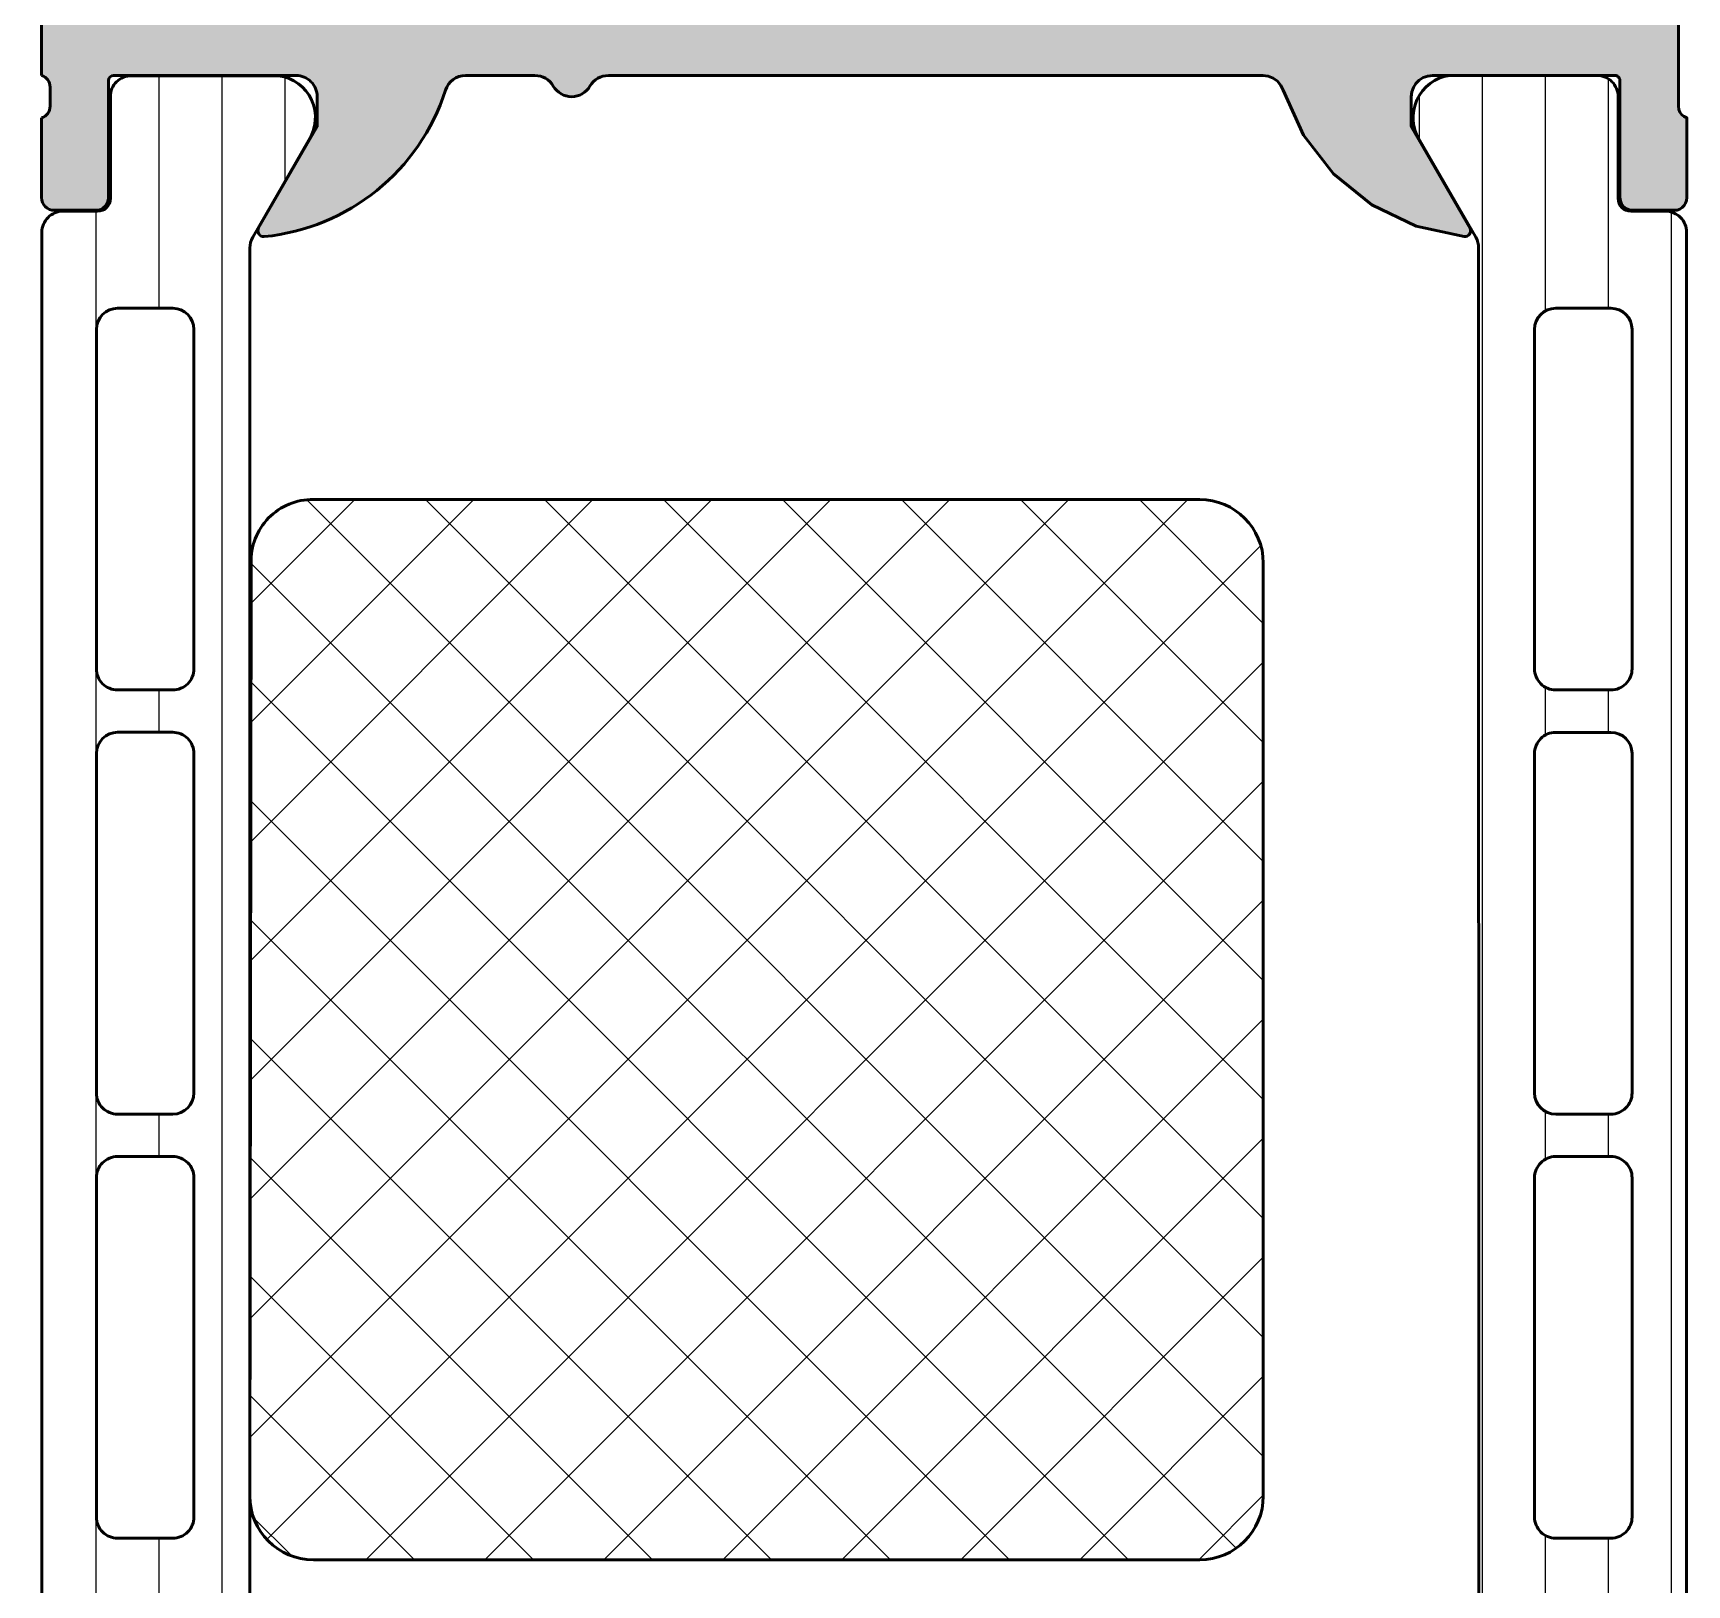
# Model space of a CAD drawing. Extents: x 0 to 69, y 0 to 100.
# Drawn here: x 0 to 39, y 26.9 to 63.49 of the extents above; entities that cross this region are included whole.
import ezdxf

# ---------------------------------------------------------------- set-up
doc = ezdxf.new("R2010")
doc.units = 0
for name, color, linetype, lineweight in [('0S-Alu contour', 7, 'Continuous', 50), ('0S-Alu hatch', 252, 'Continuous', 25), ('0S-Plastic contour', 254, 'Continuous', 50), ('0S-Plastic hatch', 253, 'Continuous', 25), ('0S-PT contour', 91, 'Continuous', 50), ('0S-PT hatch', 103, 'Continuous', 25)]:
    doc.layers.add(name, color=color, linetype=linetype, lineweight=lineweight)
pattern_1 = [(90, (0, 0), (-1.4859, 0), [])]

# ---------------------------------------------------------------- blocks, each defined once
blk = doc.blocks.new('430120__6A5ACF4F_3A1A_4404_AF6E_A0955A931F90_')
at = {"layer": '0S-Alu hatch'}
h = blk.add_hatch(color=256, dxfattribs=at)
edge = h.paths.add_edge_path()
edge.add_line((-0.0003802164005151, 99.98991842579602), (-0.000386907511654, 96.58991842578297))
edge.add_line((-0.000386907511654, 96.58991842578297), (1.099613092488255, 95.48991842578306))
edge.add_line((1.099613092488255, 95.48991842578306), (1.699613092488164, 95.48991842578306))
edge.add_line((1.699613092488164, 95.48991842578306), (1.699613092488164, 96.98991842578307))
edge.add_ellipse((2.699613092488283, 96.98991842578273), major_axis=(-1.000000000000119, 0), ratio=1, start_angle=269.9999999999808, end_angle=360, ccw=False)
edge.add_line((2.699613092488618, 97.98991842578283), (3.999613092488345, 97.98991842578283))
edge.add_ellipse((3.999613092488356, 96.98991842578285), major_axis=(-0.9999999999999857, 0), ratio=1, start_angle=180, end_angle=270.0000000000006, ccw=False)
edge.add_line((4.999613092488345, 96.98991842578283), (4.999613092488345, 90.98991842578285))
edge.add_ellipse((4.474613092488369, 90.48991842578283), major_axis=(-0.7249999999999829, 0), ratio=1, start_angle=136.3971810272952, end_angle=223.6028189727049, ccw=False)
edge.add_line((4.999613092488345, 89.98991842578282), (4.999613092488345, 82.98991842578317))
edge.add_ellipse((3.999613092488184, 82.98991842578299), major_axis=(-1.000000000000161, 0), ratio=1, start_angle=90.00000000000932, end_angle=180, ccw=False)
edge.add_line((3.999613092488345, 81.98991842578283), (2.699613092488164, 81.98991842578283))
edge.add_ellipse((2.699613092488154, 82.9899184257828), major_axis=(-0.9999999999999857, 0), ratio=1, start_angle=0, end_angle=90.00000000000051, ccw=False)
edge.add_line((1.699613092488164, 82.98991842578283), (1.699613092488164, 85.48991842578283))
edge.add_line((1.699613092488164, 85.48991842578283), (1.199613092488164, 85.48991842578283))
edge.add_arc((1.199613092488391, 84.48991842578307), 0.9999999999997726, 90.00000000001303, 180)
edge.add_line((0.1996130924886188, 84.48991842578283), (0.1996096279122525, 62.49029179644702))
edge.add_ellipse((0.1207649318092241, 62.22274321071141), major_axis=(-0.2789242403103473, 0), ratio=1, start_angle=178.8354106259141, end_angle=253.58012358051718, ccw=False)
edge.add_line((0.3996315563068151, 62.21707420956267), (0.3996315563068151, 61.7634802095626))
edge.add_ellipse((0.1207634606637308, 61.7578195500856), major_axis=(-0.2789255417370645, 0), ratio=1, start_angle=106.42459455535709, end_angle=181.1628700728737, ccw=False)
edge.add_line((0.1996305563068859, 61.49027620956275), (0.1996305563068859, 59.61026520955403))
edge.add_arc((0.4996305563067837, 59.61026520955408), 0.2999999999998977, 180, 270.0000000000108)
edge.add_line((0.4996305563068403, 59.31026520955419), (1.479604875349252, 59.31026520955419))
edge.add_arc((1.479604875349508, 59.61026520955411), 0.2999999999999261, 269.9999999999512, 360)
edge.add_line((1.779604875349434, 59.61026520955392), (1.779604875349662, 62.37026320955436))
edge.add_ellipse((1.899676067423591, 62.37023372008913), major_axis=(-0.1200711956952331, 0), ratio=1, start_angle=270.03397157005526, end_angle=359.9859281661568, ccw=False)
edge.add_line((1.899604875324769, 62.4903048946789), (6.199600038728533, 62.4903048946789))
edge.add_ellipse((6.199600038728587, 61.99030489467896), major_axis=(-0.4999999999999432, 0), ratio=1, start_angle=180, end_angle=270.0000000000062, ccw=False)
edge.add_line((6.699600038728533, 61.99030489467912), (6.699600038728533, 61.29030489467931))
edge.add_line((6.699600038728533, 61.29030489467931), (5.318104581106183, 58.89748457165154))
edge.add_arc((5.437719823376975, 58.82842467932745), 0.1381197846483871, 150.000000000045, 275.6225775507642)
edge.add_arc((4.961376797549643, 63.66691375655011), 5.000000000023643, 275.6225775508264, 342.251144380897)
edge.add_ellipse((10.19958718470503, 61.99026473546017), major_axis=(-0.4999999999785829, 0), ratio=1, start_angle=269.9999999999428, end_angle=342.2511443808156, ccw=False)
edge.add_line((10.19958718470553, 62.49026473543875), (11.83356178092123, 62.49026473543875))
edge.add_ellipse((11.83356178092119, 61.99026473543901), major_axis=(-0.4999999999997442, 0), ratio=1, start_angle=209.9999999999831, end_angle=269.99999999999613, ccw=False)
edge.add_arc((12.69958718470576, 62.49026473543882), 0.5000000000002734, 209.9999999999913, 330.0000000000087)
edge.add_ellipse((13.5656125884904, 61.99026473543865), major_axis=(-0.4999999999999928, 0), ratio=1, start_angle=269.9999999999866, end_angle=329.99999999998545, ccw=False)
edge.add_line((13.56561258849052, 62.49026473543864), (28.99963081952825, 62.49026473543807))
edge.add_line((28.99963081952825, 62.49026473543807), (29.12441204550038, 62.47443434125756))
edge.add_line((29.12441204550038, 62.47443434125756), (29.24128445647472, 62.42797203948606))
edge.add_line((29.24128445647472, 62.42797203948606), (29.3428658020826, 62.35381587887281))
edge.add_line((29.3428658020826, 62.35381587887281), (29.42272923872912, 62.25665756775168))
edge.add_line((29.42272923872912, 62.25665756775168), (29.4758219704168, 62.14264411339008))
edge.add_line((29.4758219704168, 62.14264411339008), (29.95523215008603, 61.0861517266664))
edge.add_line((29.95523215008603, 61.0861517266664), (30.66522468894055, 60.16858926102639))
edge.add_line((30.66522468894055, 60.16858926102639), (31.56757329663793, 59.43935865705459))
edge.add_line((31.56757329663793, 59.43935865705459), (32.61369515296479, 58.937721990434))
edge.add_line((32.61369515296479, 58.937721990434), (33.74726662685936, 58.69068758564089))
edge.add_line((33.74726662685936, 58.69068758564089), (33.78345173399117, 58.6918556631203))
edge.add_line((33.78345173399117, 58.6918556631203), (33.81810864699725, 58.70232584763147))
edge.add_line((33.81810864699725, 58.70232584763147), (33.84888769794708, 58.72138828204419))
edge.add_line((33.84888769794708, 58.72138828204419), (33.87370213002493, 58.74775057222456))
edge.add_line((33.87370213002493, 58.74775057222456), (33.89086957540582, 58.7796254087263))
edge.add_line((33.89086957540582, 58.7796254087263), (33.89922611634444, 58.81485174271865))
edge.add_line((33.89922611634444, 58.81485174271865), (33.89820519642814, 58.85104130068083))
edge.add_line((33.89820519642814, 58.85104130068083), (33.88787603194243, 58.88574050447591))
edge.add_line((33.88787603194243, 58.88574050447591), (32.49963140303549, 61.29026626131104))
edge.add_line((32.49963140303549, 61.29026626131104), (32.49963140303595, 61.99026320956289))
edge.add_line((32.49963140303595, 61.99026320956289), (32.51216347734322, 62.10152659553995))
edge.add_line((32.51216347734322, 62.10152659553995), (32.549141391653, 62.20721116299632))
edge.add_line((32.549141391653, 62.20721116299632), (32.60871066780197, 62.3020167286765))
edge.add_line((32.60871066780197, 62.3020167286765), (32.68788384898864, 62.38118870178465))
edge.add_line((32.68788384898864, 62.38118870178465), (32.7826903236151, 62.44075653130863))
edge.add_line((32.7826903236151, 62.44075653130863), (32.88837545529629, 62.47773283299415))
edge.add_line((32.88837545529629, 62.47773283299415), (32.99963903248392, 62.49026320955403))
edge.add_line((32.99963903248392, 62.49026320955403), (37.29965708538526, 62.49026320769718))
edge.add_line((37.29965708538526, 62.49026320769718), (37.33071335798701, 62.48617154745801))
edge.add_line((37.33071335798701, 62.48617154745801), (37.35965272082268, 62.47418209250503))
edge.add_line((37.35965272082268, 62.47418209250503), (37.38450338726085, 62.45511174565542))
edge.add_line((37.38450338726085, 62.45511174565542), (37.4035721544438, 62.43025986706396))
edge.add_line((37.4035721544438, 62.43025986706396), (37.41555976984642, 62.40131974217826))
edge.add_line((37.41555976984642, 62.40131974217826), (37.41964945599062, 62.37026320955369))
edge.add_line((37.41964945599062, 62.37026320955369), (37.41964945599062, 59.61026520955448))
edge.add_line((37.41964945599062, 59.61026520955448), (37.42987170810403, 59.5326194960241))
edge.add_line((37.42987170810403, 59.5326194960241), (37.45984183485604, 59.46026520955348))
edge.add_line((37.45984183485604, 59.46026520955348), (37.50751742163499, 59.39813317519798))
edge.add_line((37.50751742163499, 59.39813317519798), (37.56964945599071, 59.35045758841858))
edge.add_line((37.56964945599071, 59.35045758841858), (37.64200374246008, 59.3204874616676))
edge.add_line((37.64200374246008, 59.3204874616676), (37.71964945598944, 59.31026520955441))
edge.add_line((37.71964945598944, 59.31026520955441), (38.69962377503231, 59.31026520955396))
edge.add_line((38.69962377503231, 59.31026520955396), (38.76638005521869, 59.31778683589953))
edge.add_line((38.76638005521869, 59.31778683589953), (38.82978889676957, 59.33997454918375))
edge.add_line((38.82978889676957, 59.33997454918375), (38.88667071559081, 59.37571576481349))
edge.add_line((38.88667071559081, 59.37571576481349), (38.93417321977364, 59.42321826899655))
edge.add_line((38.93417321977364, 59.42321826899655), (38.96991443540452, 59.48010008781904))
edge.add_line((38.96991443540452, 59.48010008781904), (38.99210214868805, 59.54350892936787))
edge.add_line((38.99210214868805, 59.54350892936787), (38.9996237750334, 59.61026520955607))
edge.add_line((38.9996237750334, 59.61026520955607), (38.99962377503295, 61.49027620956309))
edge.add_line((38.99962377503295, 61.49027620956309), (38.93328330294395, 61.51967207454521))
edge.add_line((38.93328330294395, 61.51967207454521), (38.87676993368365, 61.56518486626208))
edge.add_line((38.87676993368365, 61.56518486626208), (38.83390827983595, 61.62373444990402))
edge.add_line((38.83390827983595, 61.62373444990402), (38.80759905715951, 61.69135840954067))
edge.add_line((38.80759905715951, 61.69135840954067), (38.79962277503324, 61.76348020956305))
edge.add_line((38.79962277503324, 61.76348020956305), (38.7996191959997, 84.48991842578295))
edge.add_arc((37.79961919599987, 84.48991842578299), 0.9999999999998294, 0, 89.99999999999675)
edge.add_line((37.79961919599993, 85.48991842578283), (37.29961919599992, 85.48991842578283))
edge.add_line((37.29961919599992, 85.48991842578283), (37.29961919599992, 82.9899184257826))
edge.add_ellipse((36.29961919600009, 82.98991842578255), major_axis=(-0.9999999999998365, 0), ratio=1, start_angle=90.00000000000358, end_angle=180, ccw=False)
edge.add_line((36.29961919600015, 81.9899184257827), (34.99961919599997, 81.98991842578283))
edge.add_ellipse((34.99961919599996, 82.9899184257828), major_axis=(-0.9999999999999857, 0), ratio=1, start_angle=0, end_angle=90.0000000000004, ccw=False)
edge.add_line((33.99961919599997, 82.98991842578283), (33.99961919599997, 89.98991842578282))
edge.add_ellipse((34.52461919599996, 90.48991842578283), major_axis=(-0.7249999999999939, 0), ratio=1, start_angle=-43.602818972704085, end_angle=43.602818972704085, ccw=False)
edge.add_line((33.99961919599997, 90.98991842578285), (33.99961919599997, 96.98991842578283))
edge.add_ellipse((34.99961919599996, 96.98991842578285), major_axis=(-0.9999999999999928, 0), ratio=1, start_angle=269.9999999999996, end_angle=360, ccw=False)
edge.add_line((34.99961919599997, 97.98991842578283), (36.29961919600015, 97.98991842578283))
edge.add_ellipse((36.29961919600016, 96.98991842578285), major_axis=(-0.9999999999999857, 0), ratio=1, start_angle=180, end_angle=270.0000000000004, ccw=False)
edge.add_line((37.29961919600015, 96.98991842578283), (37.29961919600015, 95.48991842578283))
edge.add_line((37.29961919600015, 95.48991842578283), (37.89961919600006, 95.48991842578283))
edge.add_line((37.89961919600006, 95.48991842578283), (38.99961919599997, 96.58991842578274))
edge.add_line((38.99961919599997, 96.58991842578274), (38.99961919599997, 99.98991842579602))
edge.add_line((38.99961919599997, 99.98991842579602), (-0.0003802164005151, 99.98991842579602))
edge = h.paths.add_edge_path()
edge.add_ellipse((7.199608514851732, 97.4899214775409), major_axis=(-0.5000000000000142, 0), ratio=1, start_angle=270.00000000000165, end_angle=360, ccw=False)
edge.add_line((7.199608514851718, 97.9899214775409), (31.7996237736366, 97.9899214775409))
edge.add_ellipse((31.79962377363652, 97.48992147754083), major_axis=(-0.5000000000000782, 0), ratio=1, start_angle=180, end_angle=269.999999999991, ccw=False)
edge.add_line((32.2996237736366, 97.48992147754069), (32.29962377363388, 81.78991384814636))
edge.add_arc((33.79962377363382, 81.78991384814606), 1.499999999999943, 180, 270.0000000000019)
edge.add_line((33.79962377363387, 80.28991384814611), (36.49962376991522, 80.28991384812815))
edge.add_ellipse((36.49962376991516, 79.7899138481281), major_axis=(-0.500000000000064, 0), ratio=1, start_angle=180, end_angle=269.99999999999267, ccw=False)
edge.add_line((36.99962376991522, 79.78991384821842), (36.9996237736405, 64.99026473579164))
edge.add_ellipse((36.4996273302848, 64.99026473570117), major_axis=(-0.4999964433557042, 0), ratio=1, start_angle=89.99796146253982, end_angle=180, ccw=False)
edge.add_line((36.49960954081604, 64.49026829266194), (2.499591035101332, 64.49128212531917))
edge.add_ellipse((2.499608514963494, 64.99128212501381), major_axis=(-0.5000000000001812, 0), ratio=1, start_angle=0, end_angle=89.99799695534278, ccw=False)
edge.add_line((1.999608514963313, 64.99128212510135), (1.999608518573094, 79.78991384823661))
edge.add_ellipse((2.499608518573065, 79.78991384814614), major_axis=(-0.4999999999999716, 0), ratio=1, start_angle=269.99999999999636, end_angle=360, ccw=False)
edge.add_line((2.499608518573097, 80.28991384814611), (5.199608514851718, 80.28991384814611))
edge.add_arc((5.199608514851718, 81.78991384814611), 1.5, 270, 360)
edge.add_line((6.699608514851718, 81.78991384814611), (6.699608514851718, 97.48992147754092))
at = {"layer": '0S-Alu contour', "color": 7}
for points in [[(-0.0003802164005151, 99.98991842579602), (-0.000386907511654, 96.58991842578297), (1.099613092488255, 95.48991842578306), (1.699613092488164, 95.48991842578306), (1.699613092488164, 96.98991842578307)], [(37.29961919600015, 96.98991842578283), (37.29961919600015, 95.48991842578283), (37.89961919600006, 95.48991842578283), (38.99961919599997, 96.58991842578274), (38.99961919599997, 99.98991842579602), (-0.0003802164005151, 99.98991842579602)], [(2.699613092488618, 97.98991842578283), (3.999613092488345, 97.98991842578283)], [(7.199608514851718, 97.9899214775409), (31.7996237736366, 97.9899214775409)], [(34.99961919599997, 97.98991842578283), (36.29961919600015, 97.98991842578283)], [(6.699608514851718, 81.78991384814611), (6.699608514851718, 97.48992147754092)], [(32.2996237736366, 97.48992147754069), (32.29962377363388, 81.78991384814636)], [(4.999613092488345, 96.98991842578283), (4.999613092488345, 90.98991842578285)], [(33.99961919599997, 90.98991842578285), (33.99961919599997, 96.98991842578283)], [(4.999613092488345, 89.98991842578282), (4.999613092488345, 82.98991842578317)], [(33.99961919599997, 82.98991842578283), (33.99961919599997, 89.98991842578282)], [(1.699613092488164, 82.98991842578283), (1.699613092488164, 85.48991842578283), (1.199613092488164, 85.48991842578283)], [(37.79961919599993, 85.48991842578283), (37.29961919599992, 85.48991842578283), (37.29961919599992, 82.9899184257826)], [(0.1996130924886188, 84.48991842578283), (0.1996096279122525, 62.49029179644702)], [(13.56561258849052, 62.49026473543864), (28.99963081952825, 62.49026473543807), (29.12441204550038, 62.47443434125756), (29.24128445647472, 62.42797203948606), (29.3428658020826, 62.35381587887281), (29.42272923872912, 62.25665756775168), (29.4758219704168, 62.14264411339008), (29.95523215008603, 61.0861517266664), (30.66522468894055, 60.16858926102639), (31.56757329663793, 59.43935865705459), (32.61369515296479, 58.937721990434), (33.74726662685936, 58.69068758564089), (33.78345173399117, 58.6918556631203), (33.81810864699725, 58.70232584763147), (33.84888769794708, 58.72138828204419), (33.87370213002493, 58.74775057222456), (33.89086957540582, 58.7796254087263), (33.89922611634444, 58.81485174271865), (33.89820519642814, 58.85104130068083), (33.88787603194243, 58.88574050447591), (32.49963140303549, 61.29026626131104), (32.49963140303595, 61.99026320956289), (32.51216347734322, 62.10152659553995), (32.549141391653, 62.20721116299632), (32.60871066780197, 62.3020167286765), (32.68788384898864, 62.38118870178465), (32.7826903236151, 62.44075653130863), (32.88837545529629, 62.47773283299415), (32.99963903248392, 62.49026320955403), (37.29965708538526, 62.49026320769718), (37.33071335798701, 62.48617154745801), (37.35965272082268, 62.47418209250503), (37.38450338726085, 62.45511174565542), (37.4035721544438, 62.43025986706396), (37.41555976984642, 62.40131974217826), (37.41964945599062, 62.37026320955369), (37.41964945599062, 59.61026520955448), (37.42987170810403, 59.5326194960241), (37.45984183485604, 59.46026520955348), (37.50751742163499, 59.39813317519798), (37.56964945599071, 59.35045758841858), (37.64200374246008, 59.3204874616676), (37.71964945598944, 59.31026520955441), (38.69962377503231, 59.31026520955396), (38.76638005521869, 59.31778683589953), (38.82978889676957, 59.33997454918375), (38.88667071559081, 59.37571576481349), (38.93417321977364, 59.42321826899655), (38.96991443540452, 59.48010008781904), (38.99210214868805, 59.54350892936787), (38.9996237750334, 59.61026520955607), (38.99962377503295, 61.49027620956309), (38.93328330294395, 61.51967207454521), (38.87676993368365, 61.56518486626208), (38.83390827983595, 61.62373444990402), (38.80759905715951, 61.69135840954067), (38.79962277503324, 61.76348020956305), (38.7996191959997, 84.48991842578295)], [(3.999613092488345, 81.98991842578283), (2.699613092488164, 81.98991842578283)], [(36.29961919600015, 81.9899184257827), (34.99961919599997, 81.98991842578283)], [(2.499608518573097, 80.28991384814611), (5.199608514851718, 80.28991384814611)], [(33.79962377363387, 80.28991384814611), (36.49962376991522, 80.28991384812815)], [(1.999608514963313, 64.99128212510135), (1.999608518573094, 79.78991384823661)], [(36.99962376991522, 79.78991384821842), (36.9996237736405, 64.99026473579164)], [(36.49960954081604, 64.49026829266194), (2.499591035101332, 64.49128212531917)], [(1.899604875324769, 62.4903048946789), (6.199600038728533, 62.4903048946789)], [(10.19958718470553, 62.49026473543875), (11.83356178092123, 62.49026473543875)], [(0.3996315563068151, 62.21707420956267), (0.3996315563068151, 61.7634802095626)], [(1.779604875349434, 59.61026520955392), (1.779604875349662, 62.37026320955436)], [(6.699600038728533, 61.99030489467912), (6.699600038728533, 61.29030489467931), (5.318104581106183, 58.89748457165154)], [(0.1996305563068859, 61.49027620956275), (0.1996305563068859, 59.61026520955403)], [(0.4996305563068403, 59.31026520955419), (1.479604875349252, 59.31026520955419)]]:
    blk.add_lwpolyline(points, dxfattribs=at)
at = {"layer": '0S-Alu contour', "color": 7, "extrusion": (0, 0, -1)}
for centre, radius, start, end in [((-2.699613092488283, 96.98991842578273), 1.000000000000119, 0, 90.00000000001923), ((-3.999613092488356, 96.98991842578285), 0.9999999999999857, 89.99999999999939, 180), ((-7.199608514851732, 97.4899214775409), 0.5000000000000142, 0, 89.99999999999837), ((-31.79962377363652, 97.48992147754083), 0.5000000000000782, 90.00000000000895, 180), ((-34.99961919599996, 96.98991842578285), 0.9999999999999928, 0, 90.0000000000004), ((-36.29961919600016, 96.98991842578285), 0.9999999999999857, 89.99999999999959, 180), ((-4.474613092488369, 90.48991842578283), 0.7249999999999829, 136.3971810272951, 223.6028189727049), ((-34.52461919599996, 90.48991842578283), 0.7249999999999939, 316.3971810272959, 43.6028189727041), ((-2.699613092488154, 82.9899184257828), 0.9999999999999857, 269.9999999999995, 0), ((-3.999613092488184, 82.98991842578299), 1.000000000000161, 180, 269.9999999999907), ((-34.99961919599996, 82.9899184257828), 0.9999999999999857, 269.9999999999996, 0), ((-36.29961919600009, 82.98991842578255), 0.9999999999998365, 180, 269.9999999999964), ((-2.499608518573065, 79.78991384814614), 0.4999999999999716, 0, 90.00000000000365), ((-36.49962376991516, 79.7899138481281), 0.500000000000064, 90.00000000000733, 180), ((-2.499608514963494, 64.99128212501381), 0.5000000000001812, 270.0020030446572, 0), ((-36.4996273302848, 64.99026473570117), 0.4999964433557042, 180, 270.0020385374602), ((-0.1207649318092241, 62.22274321071141), 0.2789242403103473, 106.4198764194828, 181.1645893740859), ((-1.899676067423591, 62.37023372008913), 0.1200711956952331, 0.0140718338431934, 89.96602842994473), ((-6.199600038728587, 61.99030489467896), 0.4999999999999432, 89.9999999999938, 180), ((-10.19958718470503, 61.99026473546017), 0.4999999999785829, 17.74885561918439, 90.00000000005718), ((-11.83356178092119, 61.99026473543901), 0.4999999999997442, 90.0000000000039, 150.0000000000169), ((-13.5656125884904, 61.99026473543865), 0.4999999999999928, 30.00000000001457, 90.00000000001342), ((-0.1207634606637308, 61.7578195500856), 0.2789255417370645, 178.8371299271263, 253.5754054446429)]:
    blk.add_arc(centre, radius, start, end, dxfattribs=at)
at = {"layer": '0S-Alu contour', "color": 7}
for centre, radius, start, end in [((1.199613092488391, 84.48991842578307), 0.9999999999997726, 90.00000000001303, 180), ((37.79961919599987, 84.48991842578299), 0.9999999999998294, 0, 89.99999999999675), ((5.199608514851718, 81.78991384814611), 1.5, 270, 0), ((33.79962377363382, 81.78991384814606), 1.499999999999943, 180, 270.0000000000019), ((4.961376797549643, 63.66691375655011), 5.000000000023643, 275.6225775508264, 342.251144380897), ((12.69958718470576, 62.49026473543882), 0.5000000000002734, 209.9999999999913, 330.0000000000087), ((0.4996305563067837, 59.61026520955408), 0.2999999999998977, 180, 270.0000000000108), ((1.479604875349508, 59.61026520955411), 0.2999999999999261, 269.9999999999512, 0), ((5.437719823376975, 58.82842467932745), 0.1381197846483871, 150.000000000045, 275.6225775507642)]:
    blk.add_arc(centre, radius, start, end, dxfattribs=at)
blk = doc.blocks.new('284163__4531438E_6E4B_417D_AE39_2A43026FD700___57F7EFBF_4CFB_40B4_B2FC_0DBEC8D63BB1_')
at = {"layer": '0S-Plastic hatch'}
h = blk.add_hatch(dxfattribs=at)
h.set_pattern_fill('ANSI31', color=256, scale=0.4680000000000001, angle=45, style=0)
h.set_pattern_definition(pattern_1)
edge = h.paths.add_edge_path()
edge.add_arc((0.7075306013844604, 26.21030189467891), 0.5, 180.0000269581648, 270)
edge.add_line((0.7075306013844603, 25.71030189467891), (1.517861934717728, 25.71030189467891))
edge.add_ellipse((1.517861934717725, 25.41030189467889), major_axis=(-0.3000000000000149, 0), ratio=1, start_angle=180, end_angle=269.99999999999943, ccw=False)
edge.add_line((1.81786193471774, 25.41030189467888), (1.817529984320714, 23.01030351174256))
edge.add_arc((2.317525961759299, 23.01030087211747), 0.4999959774455549, 179.9996975182267, 270.0003024811853)
edge.add_line((2.317528601384367, 22.51030489467889), (5.794070099483889, 22.5103048946789))
edge.add_arc((5.651759450492527, 23.50012296940175), 0.9999960709244822, 278.1816080519002, 392.7270160998408)
edge.add_line((6.493012099483878, 24.04075789467891), (5.174542384997239, 26.32441474142909))
edge.add_ellipse((5.607555101728022, 26.57441471572866), major_axis=(-0.5000000000003578, 0), ratio=1, start_angle=5.9898169411098934e-05, end_angle=29.999996599322287, ccw=False)
edge.add_line((5.107555101727938, 26.57441419296013), (5.112124444141926, 58.42619559639771))
edge.add_ellipse((5.612124444141946, 58.42619507362902), major_axis=(-0.5000000000002928, 0), ratio=1, start_angle=330.00000340065594, end_angle=359.9999401018306, ccw=False)
edge.add_line((5.179111727411313, 58.67619504792872), (6.497581441897891, 60.95985189467889))
edge.add_arc((5.666559194006608, 61.49975517119866), 0.9910063190954282, 326.9887934339474, 442.3408903046553)
edge.add_line((5.798639441897964, 62.48192029611607), (2.322097943798437, 62.48186958326562))
edge.add_arc((2.307985268505576, 61.9961534417437), 0.4859211229601602, 88.33571661605257, 180.6894656278489)
edge.add_line((1.822099326734755, 61.99030627761525), (1.822431277131783, 59.59030789467891))
edge.add_ellipse((1.522431277131795, 59.5903078946789), major_axis=(-0.299999999999988, 0), ratio=1, start_angle=90.00000000000102, end_angle=180, ccw=False)
edge.add_line((1.5224312771318, 59.29030789467891), (0.7075152730933568, 59.29030789467891))
edge.add_arc((0.7075152730933622, 58.79030789467892), 0.4999999999999929, 90.00000000000063, 180.0000269581648)
edge.add_line((0.2075152730934246, 58.79030765943815), (0.2075306013845158, 26.21030165943814))
edge = h.paths.add_edge_path()
edge.add_ellipse((3.293151885067735, 28.49717917475556), major_axis=(-0.4999963606566175, 0), ratio=1, start_angle=89.99958295741482, end_angle=180.0004170428646, ccw=False)
edge.add_line((3.293148245711108, 27.99718281411219), (1.99315413944322, 27.99718281411219))
edge.add_ellipse((1.993137566646399, 28.49718281592517), major_axis=(-0.500000002087636, 0), ratio=1, start_angle=0, end_angle=90.00189910261747, ccw=False)
edge.add_line((1.493137564558765, 28.49718281410704), (1.493137564558764, 36.49717976199471))
edge.add_ellipse((1.993137566716079, 36.49717976011725), major_axis=(-0.5000000021573149, 0), ratio=1, start_angle=269.9981009105036, end_angle=360, ccw=False)
edge.add_line((1.993154139398399, 36.99717976199991), (3.293148245711137, 36.99717976199992))
edge.add_ellipse((3.293151885067849, 36.49718340135667), major_axis=(-0.4999963606565038, 0), ratio=1, start_angle=179.9995829571355, end_angle=270.000417042595, ccw=False)
edge.add_line((3.793148245711108, 36.4971797619999), (3.793148245711107, 28.49718281411219))
edge = h.paths.add_edge_path()
edge.add_ellipse((3.2931482457215, 38.49717976199992), major_axis=(-0.5000000000000142, 0), ratio=1, start_angle=90.00000000119331, end_angle=180, ccw=False)
edge.add_line((3.293148245731913, 37.9971797619999), (1.993137564579569, 37.99717976199991))
edge.add_ellipse((1.993137564569163, 38.4971797619999), major_axis=(-0.4999999999999929, 0), ratio=1, start_angle=0, end_angle=90.0000000011924, ccw=False)
edge.add_line((1.49313756456917, 38.49717976199471), (1.493137564569167, 46.50088664682284))
edge.add_ellipse((1.993137564569167, 46.50088664682804), major_axis=(-0.5, 0), ratio=1, start_angle=270, end_angle=360, ccw=False)
edge.add_line((1.993137564569167, 47.00088664682804), (3.293148245721511, 47.00088664682804))
edge.add_ellipse((3.293148245721518, 46.50088664682805), major_axis=(-0.4999999999999929, 0), ratio=1, start_angle=180, end_angle=270.0000000000008, ccw=False)
edge.add_line((3.793148245721511, 46.50088664682285), (3.793148245721514, 38.49717976199471))
edge = h.paths.add_edge_path()
edge.add_ellipse((1.993137566656807, 48.50088664864102), major_axis=(-0.5000000020876408, 0), ratio=1, start_angle=0, end_angle=90.00189910261679, ccw=False)
edge.add_line((1.493137564569167, 48.5008866468229), (1.493137564569167, 56.50089885351006))
edge.add_ellipse((1.993122305780076, 56.50089885351526), major_axis=(-0.4999847412109091, 0), ratio=1, start_angle=270, end_angle=360, ccw=False)
edge.add_line((1.993122305780076, 57.00088359472617), (3.293132986932477, 57.00088359472618))
edge.add_ellipse((3.293132986932469, 56.50086833593714), major_axis=(-0.5000152587890412, 0), ratio=1, start_angle=180, end_angle=269.9999999999992, ccw=False)
edge.add_line((3.793148245721511, 56.50086833593193), (3.79314824572151, 48.50088664682803))
edge.add_ellipse((3.293151885078188, 48.50088300747136), major_axis=(-0.4999963606565677, 0), ratio=1, start_angle=89.9995829574089, end_angle=180.0004170428646, ccw=False)
edge.add_line((3.293148245721511, 48.00088664682804), (1.993154139453622, 48.00088664682804))
at = {"layer": '0S-Alu contour', "color": 7}
for points in [[(1.993122305780076, 57.00088359472617), (3.293132986932477, 57.00088359472618)], [(1.493137564569167, 48.5008866468229), (1.493137564569167, 56.50089885351006)], [(3.793148245721511, 56.50086833593193), (3.79314824572151, 48.50088664682803)], [(3.293148245721511, 48.00088664682804), (1.993154139453622, 48.00088664682804)], [(1.993137564569167, 47.00088664682804), (3.293148245721511, 47.00088664682804)], [(1.49313756456917, 38.49717976199471), (1.493137564569167, 46.50088664682284)], [(3.793148245721511, 46.50088664682285), (3.793148245721514, 38.49717976199471)], [(3.293148245731913, 37.9971797619999), (1.993137564579569, 37.99717976199991)], [(1.993154139398399, 36.99717976199991), (3.293148245711137, 36.99717976199992)], [(1.493137564558765, 28.49718281410704), (1.493137564558764, 36.49717976199471)], [(3.793148245711108, 36.4971797619999), (3.793148245711107, 28.49718281411219)], [(3.293148245711108, 27.99718281411219), (1.99315413944322, 27.99718281411219)]]:
    blk.add_lwpolyline(points, dxfattribs=at)
at = {"layer": '0S-Alu contour', "color": 7, "extrusion": (0, 0, -1)}
for centre, radius, start, end in [((-1.993122305780076, 56.50089885351526), 0.4999847412109091, 0, 90), ((-3.293132986932469, 56.50086833593714), 0.5000152587890412, 90.00000000000081, 180), ((-1.993137566656807, 48.50088664864102), 0.5000000020876408, 269.9981008973832, 0), ((-3.293151885078188, 48.50088300747136), 0.4999963606565677, 179.9995829571354, 270.0004170425911), ((-1.993137564569167, 46.50088664682804), 0.5, 0, 90), ((-3.293148245721518, 46.50088664682805), 0.4999999999999929, 89.9999999999992, 180), ((-1.993137564569163, 38.4971797619999), 0.4999999999999929, 269.9999999988076, 0), ((-3.2931482457215, 38.49717976199992), 0.5000000000000142, 180, 269.9999999988067), ((-1.993137566716079, 36.49717976011725), 0.5000000021573149, 0, 90.00189908949643), ((-3.293151885067849, 36.49718340135667), 0.4999963606565038, 89.99958295740495, 180.0004170428646), ((-1.993137566646399, 28.49718281592517), 0.500000002087636, 269.9981008973825, 0), ((-3.293151885067735, 28.49717917475556), 0.4999963606566175, 179.9995829571354, 270.0004170425853)]:
    blk.add_arc(centre, radius, start, end, dxfattribs=at)
at = {"layer": '0S-Plastic contour', "color": 7}
for points in [[(5.798639441897964, 62.48192029611607), (2.322097943798437, 62.48186958326562)], [(1.822099326734755, 61.99030627761525), (1.822431277131783, 59.59030789467891)], [(5.179111727411313, 58.67619504792872), (6.497581441897891, 60.95985189467889)], [(1.5224312771318, 59.29030789467891), (0.7075152730933568, 59.29030789467891)], [(0.2075152730934246, 58.79030765943815), (0.2075306013845158, 26.21030165943814)], [(5.107555101727938, 26.57441419296013), (5.112124444141926, 58.42619559639771)], [(6.493012099483878, 24.04075789467891), (5.174542384997239, 26.32441474142909)], [(0.7075306013844603, 25.71030189467891), (1.517861934717728, 25.71030189467891)], [(1.81786193471774, 25.41030189467888), (1.817529984320714, 23.01030351174256)], [(2.317528601384367, 22.51030489467889), (5.794070099483889, 22.5103048946789)]]:
    blk.add_lwpolyline(points, dxfattribs=at)
for centre, radius, start, end in [((2.307985268505576, 61.9961534417437), 0.4859211229601602, 88.33571661605257, 180.6894656278489), ((5.666559194006608, 61.49975517119866), 0.9910063190954282, 326.9887934339474, 82.34089030465535), ((0.7075152730933622, 58.79030789467892), 0.4999999999999929, 90.00000000000063, 180.0000269581648), ((0.7075306013844604, 26.21030189467891), 0.5, 180.0000269581648, 270), ((5.651759450492527, 23.50012296940175), 0.9999960709244822, 278.1816080519002, 32.72701609984075), ((2.317525961759299, 23.01030087211747), 0.4999959774455549, 179.9996975182267, 270.0003024811853)]:
    blk.add_arc(centre, radius, start, end, dxfattribs=at)
at = {"layer": '0S-Plastic contour', "color": 7, "extrusion": (0, 0, -1)}
for centre, radius, start, end in [((-1.522431277131795, 59.5903078946789), 0.299999999999988, 180, 269.999999999999), ((-5.612124444141946, 58.42619507362902), 0.5000000000002928, 5.98981694121e-05, 29.99999659934405), ((-5.607555101728022, 26.57441471572866), 0.5000000000003578, 330.0000034006777, 359.9999401018306), ((-1.517861934717725, 25.41030189467889), 0.3000000000000149, 90.0000000000006, 180)]:
    blk.add_arc(centre, radius, start, end, dxfattribs=at)
blk = doc.blocks.new('430710__FAF31C18_2536_43A8_BF3A_9848BAE1F6AA_')
at = {"layer": '0S-PT hatch'}
h = blk.add_hatch(dxfattribs=at)
h.set_pattern_fill('ANSI37', color=256, scale=0.625, angle=90, style=0)
h.set_pattern_definition([(135, (0, 0), (-1.403165018917055, -1.403165018917055), []), (225, (0, 0), (1.403165018917055, -1.403165018917055), [])])
edge = h.paths.add_edge_path()
edge.add_arc((27.50986952262735, 28.99030756991325), 1.500002675236727, 270.0001021862424, 359.999897814315)
edge.add_line((29.0098721978617, 28.99030489467891), (29.0098721978617, 50.99030489467891))
edge.add_arc((27.50986847841954, 50.99030117523676), 1.500003719446763, 0.0001420731681082, 89.99985792812735)
edge.add_line((27.5098721978617, 52.49030489467891), (6.609839772934932, 52.49030489467891))
edge.add_arc((6.586764708113093, 51.04601515516365), 1.444474060094391, 89.08467718396774, 182.2103232930194)
edge.add_line((5.143365360336359, 50.99030489467891), (5.109839772935425, 28.99030489467891))
edge.add_arc((6.609840290333769, 28.99030541207725), 1.500000517398432, 180.0000197662889, 269.999980236827)
edge.add_line((6.609839772934932, 27.49030489467891), (27.5098721978617, 27.49030489467891))
at = {"layer": '0S-PT contour', "color": 7}
for points in [[(27.5098721978617, 52.49030489467891), (6.609839772934932, 52.49030489467891)], [(5.143365360336359, 50.99030489467891), (5.109839772935425, 28.99030489467891)], [(29.0098721978617, 28.99030489467891), (29.0098721978617, 50.99030489467891)], [(6.609839772934932, 27.49030489467891), (27.5098721978617, 27.49030489467891)]]:
    blk.add_lwpolyline(points, dxfattribs=at)
for centre, radius, start, end in [((6.586764708113093, 51.04601515516365), 1.444474060094391, 89.08467718396774, 182.2103232930194), ((27.50986847841954, 50.99030117523676), 1.500003719446763, 0.0001420731681082, 89.99985792812735), ((6.609840290333769, 28.99030541207725), 1.500000517398432, 180.0000197662889, 269.999980236827), ((27.50986952262735, 28.99030756991325), 1.500002675236727, 270.0001021862424, 359.999897814315)]:
    blk.add_arc(centre, radius, start, end, dxfattribs=at)
blk = doc.blocks.new('284163__C8AC052E_BEB6_401B_8392_850701B3456E___D8141060_5E93_4253_BFD5_4B75A9B5EBB8_')
at = {"layer": '0S-Plastic hatch'}
h = blk.add_hatch(dxfattribs=at)
h.set_pattern_fill('ANSI31', color=256, scale=0.4680000000000001, angle=45, style=0)
h.set_pattern_definition(pattern_1)
edge = h.paths.add_edge_path()
edge.add_ellipse((38.49228467120704, 26.20996348602701), major_axis=(-0.5000000000000056, 0), ratio=1, start_angle=90.0000000000008, end_angle=179.9999730553583, ccw=False)
edge.add_line((38.49228467120705, 25.70996348602701), (37.68195333787378, 25.70996348602701))
edge.add_arc((37.68195333787379, 25.40996348602699), 0.3000000000000185, 90.00000000000136, 180)
edge.add_line((37.38195333787377, 25.40996348602698), (37.38228528827079, 23.00996510309066))
edge.add_ellipse((36.8822893108322, 23.00996246346559), major_axis=(-0.499995977445562, 0), ratio=1, start_angle=89.99969751881582, end_angle=180.0003024817733, ccw=False)
edge.add_line((36.88228667120714, 22.50996648602699), (33.40574517310762, 22.509966486027))
edge.add_ellipse((33.54805582209897, 23.49978456074985), major_axis=(-0.9999960709244742, 0), ratio=1, start_angle=-32.72701609984102, end_angle=81.81839194810021, ccw=False)
edge.add_line((32.70680317310763, 24.040419486027), (34.02527288759427, 26.32407633277719))
edge.add_arc((33.59226017086351, 26.57407630707675), 0.50000000000034, 330.0000034006769, 359.9999401018306)
edge.add_line((34.09226017086357, 26.57407578430824), (34.08769082844958, 58.42585718774582))
edge.add_arc((33.58769082844957, 58.42585666497713), 0.5000000000002875, 5.98981694121e-05, 29.99999659934351)
edge.add_line((34.0207035451802, 58.67585663927682), (32.70223383069362, 60.95951348602699))
edge.add_ellipse((33.54348647968495, 61.50014841130417), major_axis=(-0.9999960709244733, 0), ratio=1, start_angle=-81.8183919480976, end_angle=32.727016099842274, ccw=False)
edge.add_line((33.40117583069355, 62.48996648602701), (36.87771732879307, 62.48996648602702))
edge.add_ellipse((36.87771996841816, 61.98997050858842), major_axis=(-0.499995977445562, 0), ratio=1, start_angle=179.9996975182268, end_angle=270.0003024811883, ccw=False)
edge.add_line((37.37771594585675, 61.98996786896334), (37.37738399545972, 59.58996948602701))
edge.add_arc((37.67738399545971, 59.589969486027), 0.29999999999999, 180, 269.9999999999986)
edge.add_line((37.67738399545971, 59.28996948602701), (38.49229999949815, 59.28996948602701))
edge.add_ellipse((38.49229999949815, 58.78996948602702), major_axis=(-0.4999999999999929, 0), ratio=1, start_angle=179.9999730418353, end_angle=270, ccw=False)
edge.add_line((38.99229999949809, 58.78996925078625), (38.99228467120699, 26.20996325078624))
edge = h.paths.add_edge_path()
edge.add_arc((35.90666338752377, 28.49684076610366), 0.4999963606566175, 179.9995829571354, 270.0004170425854)
edge.add_line((35.9066670268804, 27.99684440546029), (37.20666113314829, 27.99684440546029))
edge.add_arc((37.20667770594511, 28.49684440727326), 0.5000000020876358, 269.9981008973821, 360)
edge.add_line((37.70667770803275, 28.49684440545514), (37.70667770803274, 36.49684135334281))
edge.add_arc((37.20667770587543, 36.49684135146535), 0.5000000021573144, 0, 90.00189908949643)
edge.add_line((37.20666113319311, 36.99684135334801), (35.90666702688037, 36.99684135334802))
edge.add_arc((35.90666338752366, 36.49684499270477), 0.4999963606565038, 89.9995829574049, 180.0004170428646)
edge.add_line((35.4066670268804, 36.496841353348), (35.4066670268804, 28.49684440546029))
edge = h.paths.add_edge_path()
edge.add_arc((37.20667770802234, 38.49684135334801), 0.4999999999999929, 269.9999999988071, 360)
edge.add_line((37.70667770802234, 38.4968413533428), (37.70667770802234, 46.50054823817094))
edge.add_arc((37.20667770802234, 46.50054823817614), 0.5, 0, 90)
edge.add_line((37.20667770802234, 47.00054823817614), (35.90666702687, 47.00054823817614))
edge.add_arc((35.90666702686999, 46.50054823817614), 0.4999999999999929, 89.9999999999992, 180)
edge.add_line((35.40666702687, 46.50054823817096), (35.40666702687, 38.49684135334282))
edge.add_arc((35.90666702687001, 38.49684135334802), 0.5000000000000142, 180, 269.9999999988063)
edge.add_line((35.9066670268596, 37.99684135334801), (37.20667770801193, 37.99684135334801))
edge = h.paths.add_edge_path()
edge.add_arc((35.90666338751332, 48.50054459881946), 0.4999963606565677, 179.9995829571354, 270.0004170425911)
edge.add_line((35.90666702687, 48.00054823817614), (37.20666113313789, 48.00054823817614))
edge.add_arc((37.2066777059347, 48.50054823998913), 0.500000002087643, 269.9981008973829, 360)
edge.add_line((37.70667770802235, 48.50054823817099), (37.70667770802234, 56.50056044485816))
edge.add_arc((37.20669296681143, 56.50056044486336), 0.4999847412109091, 0, 90)
edge.add_line((37.20669296681143, 57.00054518607426), (35.90668228565903, 57.00054518607428))
edge.add_arc((35.90668228565904, 56.50052992728524), 0.5000152587890412, 90.00000000000081, 180)
edge.add_line((35.40666702687, 56.50052992728003), (35.40666702687, 48.50054823817613))
at = {"layer": '0S-Alu contour', "color": 7}
for points in [[(37.20669296681143, 57.00054518607426), (35.90668228565903, 57.00054518607428)], [(35.40666702687, 56.50052992728003), (35.40666702687, 48.50054823817613)], [(37.70667770802235, 48.50054823817099), (37.70667770802234, 56.50056044485816)], [(35.90666702687, 48.00054823817614), (37.20666113313789, 48.00054823817614)], [(37.20667770802234, 47.00054823817614), (35.90666702687, 47.00054823817614)], [(35.40666702687, 46.50054823817096), (35.40666702687, 38.49684135334282)], [(37.70667770802234, 38.4968413533428), (37.70667770802234, 46.50054823817094)], [(35.9066670268596, 37.99684135334801), (37.20667770801193, 37.99684135334801)], [(37.20666113319311, 36.99684135334801), (35.90666702688037, 36.99684135334802)], [(35.4066670268804, 36.496841353348), (35.4066670268804, 28.49684440546029)], [(37.70667770803275, 28.49684440545514), (37.70667770803274, 36.49684135334281)], [(35.9066670268804, 27.99684440546029), (37.20666113314829, 27.99684440546029)]]:
    blk.add_lwpolyline(points, dxfattribs=at)
for centre, radius, start, end in [((35.90668228565904, 56.50052992728524), 0.5000152587890412, 90.00000000000081, 180), ((37.20669296681143, 56.50056044486336), 0.4999847412109091, 0, 90), ((35.90666338751332, 48.50054459881946), 0.4999963606565677, 179.9995829571354, 270.0004170425911), ((37.2066777059347, 48.50054823998913), 0.500000002087643, 269.9981008973829, 0), ((35.90666702686999, 46.50054823817614), 0.4999999999999929, 89.9999999999992, 180), ((37.20667770802234, 46.50054823817614), 0.5, 0, 90), ((35.90666702687001, 38.49684135334802), 0.5000000000000142, 180, 269.9999999988063), ((37.20667770802234, 38.49684135334801), 0.4999999999999929, 269.9999999988071, 0), ((35.90666338752366, 36.49684499270477), 0.4999963606565038, 89.9995829574049, 180.0004170428646), ((37.20667770587543, 36.49684135146535), 0.5000000021573144, 0, 90.00189908949643), ((35.90666338752377, 28.49684076610366), 0.4999963606566175, 179.9995829571354, 270.0004170425854), ((37.20667770594511, 28.49684440727326), 0.5000000020876358, 269.9981008973821, 0)]:
    blk.add_arc(centre, radius, start, end, dxfattribs=at)
at = {"layer": '0S-Plastic contour', "color": 7}
for points in [[(33.40117583069355, 62.48996648602701), (36.87771732879307, 62.48996648602702)], [(37.37771594585675, 61.98996786896334), (37.37738399545972, 59.58996948602701)], [(34.0207035451802, 58.67585663927682), (32.70223383069362, 60.95951348602699)], [(37.67738399545971, 59.28996948602701), (38.49229999949815, 59.28996948602701)], [(38.99229999949809, 58.78996925078625), (38.99228467120699, 26.20996325078624)], [(34.09226017086357, 26.57407578430824), (34.08769082844958, 58.42585718774582)], [(32.70680317310763, 24.040419486027), (34.02527288759427, 26.32407633277719)], [(37.38195333787377, 25.40996348602698), (37.38228528827079, 23.00996510309066)], [(38.49228467120705, 25.70996348602701), (37.68195333787378, 25.70996348602701)], [(36.88228667120714, 22.50996648602699), (33.40574517310762, 22.509966486027)]]:
    blk.add_lwpolyline(points, dxfattribs=at)
at = {"layer": '0S-Plastic contour', "color": 7, "extrusion": (0, 0, -1)}
for centre, radius, start, end in [((-33.54348647968495, 61.50014841130417), 0.9999960709244733, 327.2729839001577, 81.81839194809768), ((-36.87771996841816, 61.98997050858842), 0.499995977445562, 89.99969751881169, 180.0003024817733), ((-38.49229999949815, 58.78996948602702), 0.4999999999999929, 90, 180.0000269581648), ((-38.49228467120704, 26.20996348602701), 0.5000000000000056, 180.0000269446418, 269.9999999999992), ((-33.54805582209897, 23.49978456074985), 0.9999960709244742, 278.1816080518999, 32.72701609984097), ((-36.8822893108322, 23.00996246346559), 0.499995977445562, 179.9996975182267, 270.0003024811842)]:
    blk.add_arc(centre, radius, start, end, dxfattribs=at)
at = {"layer": '0S-Plastic contour', "color": 7}
for centre, radius, start, end in [((37.67738399545971, 59.589969486027), 0.29999999999999, 180, 269.9999999999986), ((33.58769082844957, 58.42585666497713), 0.5000000000002875, 5.98981694121e-05, 29.99999659934351), ((33.59226017086351, 26.57407630707675), 0.50000000000034, 330.0000034006769, 359.9999401018306), ((37.68195333787379, 25.40996348602699), 0.3000000000000185, 90.00000000000136, 180)]:
    blk.add_arc(centre, radius, start, end, dxfattribs=at)
blk = doc.blocks.new('430710__5D82E3A8_9250_4564_B46B_63C2319A7731_')
at = {"layer": '0S-Alu contour', "color": 7}
blk.add_blockref('430120__6A5ACF4F_3A1A_4404_AF6E_A0955A931F90_', (0, 0), dxfattribs=at)
at = {"layer": '0S-Plastic contour', "color": 7}
for name in ['284163__4531438E_6E4B_417D_AE39_2A43026FD700___57F7EFBF_4CFB_40B4_B2FC_0DBEC8D63BB1_', '284163__C8AC052E_BEB6_401B_8392_850701B3456E___D8141060_5E93_4253_BFD5_4B75A9B5EBB8_']:
    blk.add_blockref(name, (0, 0), dxfattribs=at)
at = {"layer": '0S-PT contour', "color": 7}
blk.add_blockref('430710__FAF31C18_2536_43A8_BF3A_9848BAE1F6AA_', (0, 0), dxfattribs=at)

msp = doc.modelspace()

# ---------------------------------------------------------------- block references
at = {"layer": '0S-Alu contour', "color": 7}
msp.add_blockref('430710__5D82E3A8_9250_4564_B46B_63C2319A7731_', (0, 0), dxfattribs=at)

doc.saveas('drawing.dxf')
